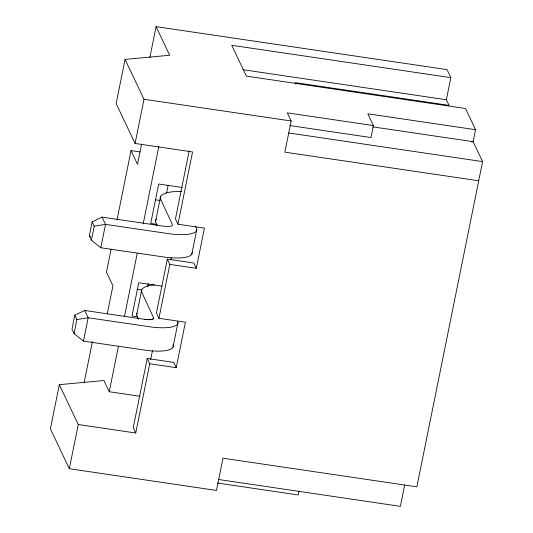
<?xml version="1.0" encoding="UTF-8"?>
<svg xmlns="http://www.w3.org/2000/svg" width="533" height="533" viewBox="0 0 533 533"><rect width="100%" height="100%" fill="white"/><g stroke="black" fill="none" stroke-linecap="round" stroke-linejoin="round"><path stroke-width="0.8" d="M192.093 252.789A35.584 9.454 11.4 0 1 166.602 257.399L100.804 247.752L91.396 240.196L89.324 235.833L92.156 221.815L102.069 217.111L163.398 226.152A10.8 2.872 11.4 0 0 172.379 224.54L160.22 198.243M139.919 396.259L109.252 391.728L103.928 380.515L59.33 384.666L50.402 428.858L69.323 468.714L216.478 490.447L222.994 458.207L416.859 486.836L482.598 161.606L473.144 141.691L475.563 129.712L465.489 108.485L246.393 76.126L231.748 45.292L450.845 77.645L446.374 99.744L449.046 105.354L295.209 82.635L295.915 84.121M450.845 77.645L447.034 69.616L156.089 26.65L169.674 55.259L125.075 59.403L116.147 103.595L135.069 143.45L192.56 151.945L177.949 224.213L204.432 228.124L196.304 268.312L169.827 264.401L167.322 259.118L193.799 263.029L196.304 268.312M154.457 284.855A46.797 12.432 11.4 0 0 141.385 291.411L153.551 317.695A10.8 2.872 11.4 0 1 144.57 319.32L84.72 310.479L74.807 315.183L71.975 329.201L74.047 333.565L83.454 341.12L147.774 350.554A35.584 9.454 11.4 0 0 173.265 345.937L172.972 344.844M91.396 240.196L94.228 226.179L92.156 221.815M74.047 333.565L76.879 319.547L74.807 315.183M102.069 217.111L105.527 224.386L100.804 247.752M84.72 310.479L88.178 317.755L83.454 341.12M84.207 382.281L92.422 341.633M111.084 249.297L106.467 272.136L112.943 285.781L107.246 313.984M117.02 219.936L131.031 150.612L140.079 151.952M149.846 57.537L156.089 26.65M69.323 468.714L78.258 424.521L59.33 384.666M135.069 143.45L144.003 99.265L125.075 59.403M141.578 144.11L137.507 164.257L131.031 150.612M109.252 391.728L118.473 346.11M124.402 316.782L137.248 253.235M143.177 223.907L158.821 146.508M138.493 319.287L136.661 314.776L141.711 289.819M156.962 225.386L155.496 221.628L160.54 196.664M147.654 286.747L148.307 283.516M166.562 193.199L168.175 185.218M147.235 358.482L149.74 363.766L176.223 367.677L173.718 362.393L147.235 358.482L133.237 427.733L135.748 433.009L78.258 424.521M167.322 259.118L156.429 313.004L158.934 318.288L185.417 322.199L176.223 367.677M189.228 150.726L175.444 218.93L177.949 224.213M135.748 433.009L149.74 363.766M158.934 318.288L169.827 264.401M150.659 359.555L152.458 350.661M170.813 259.857L171.306 257.419M173.018 347.15L177.989 322.572L177.696 321.479M191.847 254.001L196.817 229.417L195.458 226.079M289.792 125.561L370.995 137.554L373.413 125.575L287.294 112.856L291.158 120.991L284.855 152.152L478.727 180.78M299.04 491.053L298.253 494.95L217.557 483.038M404.68 485.037L400.37 506.35L218.69 479.52M94.228 226.179L105.527 224.386L171.326 234.034A35.584 9.454 11.4 0 0 196.817 229.417M76.879 319.547L88.178 317.755L152.498 327.182A35.584 9.454 11.4 0 0 177.989 322.572M471.532 141.938L473.144 141.691L372.807 126.874M242.928 69.696L446.374 99.744M475.563 129.712L367.823 113.802L373.413 125.575M144.003 99.265L291.158 120.991M288.733 132.97L482.598 161.606M182.119 187.463L158.694 184.005L150.726 223.42L157.188 224.38M155.27 199.748L160.107 200.461M162.159 286.194L138.74 282.737L132.011 316.009L137.667 316.842M137.154 289.352L141.998 290.072M89.324 235.833L90.663 236.605M136.661 314.776A46.797 12.432 11.4 0 1 136.988 313.184M153.557 317.675A10.8 2.872 11.4 0 1 144.57 319.3M155.496 221.628A46.797 12.432 11.4 0 1 156.462 219.063M160.213 198.256A46.797 12.432 11.4 0 1 181.853 191.414"/></g></svg>
